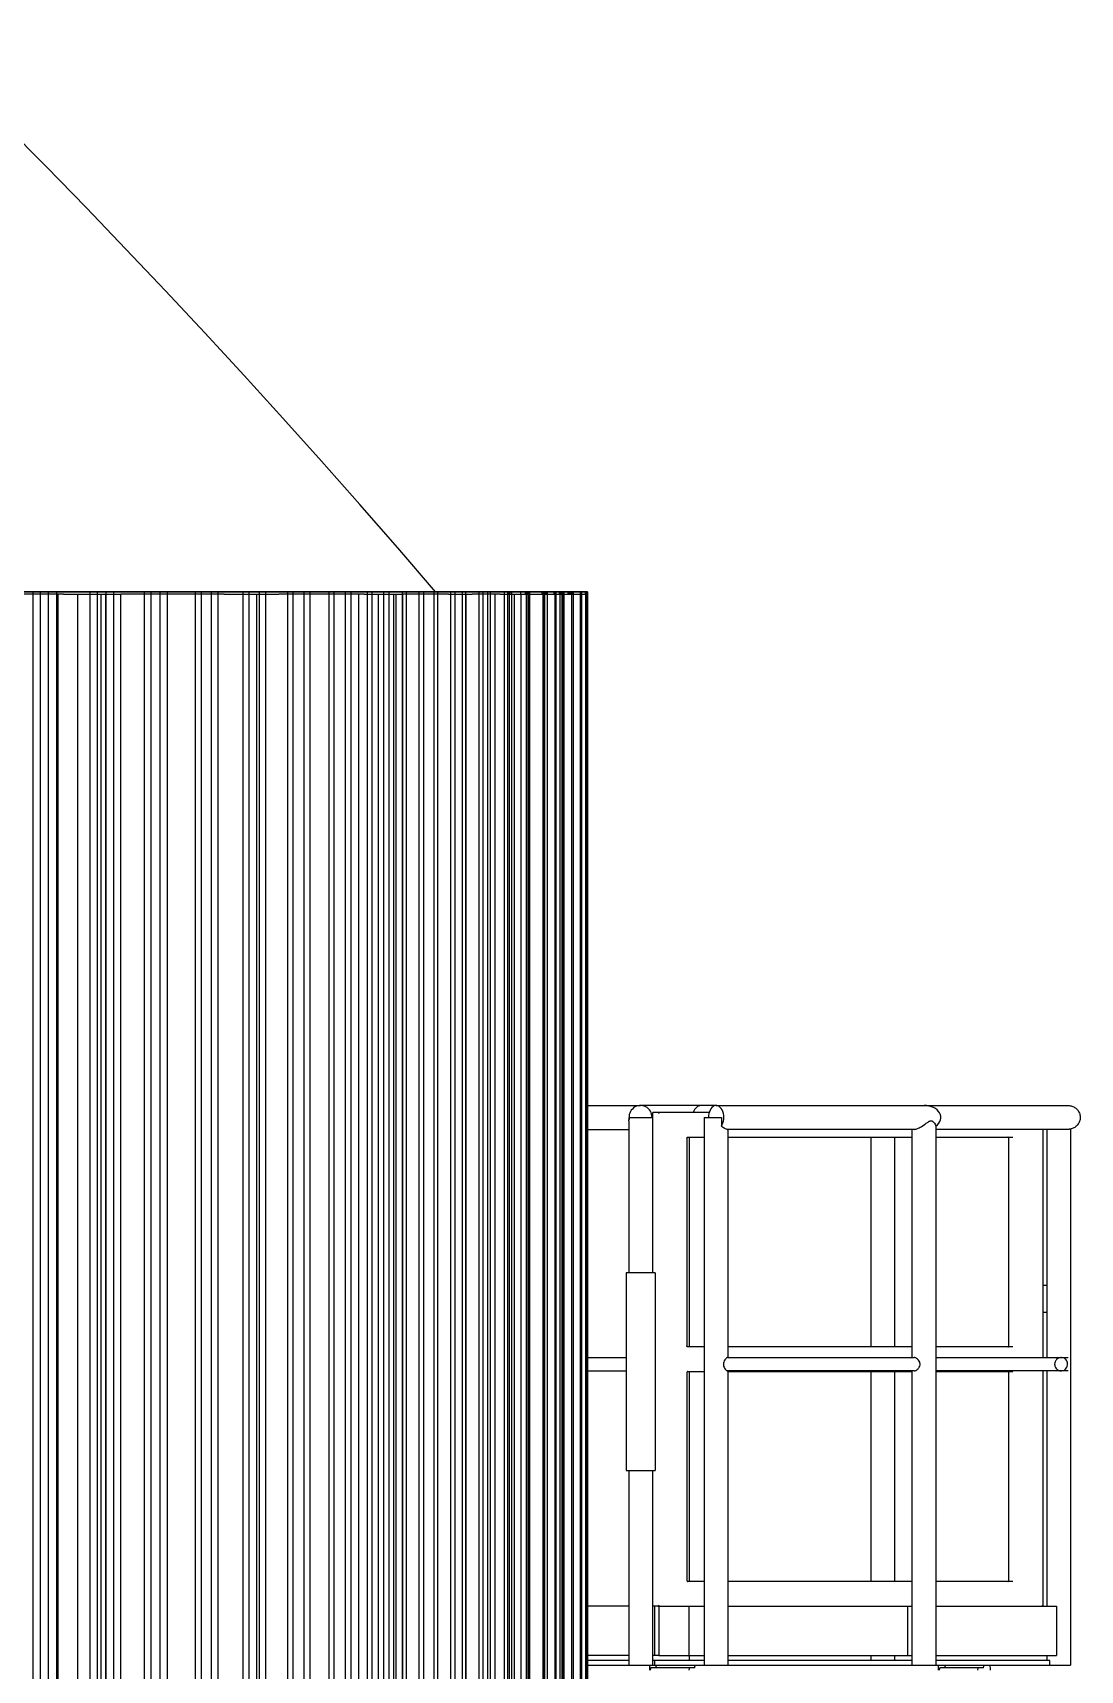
# Model space of a CAD drawing. Header units: millimetres. Extents: x -4172 to 126100, y -2 to 142133.
# Drawn here: x 112592 to 114714, y 46698 to 50015 of the extents above; entities that cross this region are included whole.
import ezdxf

# ---------------------------------------------------------------- set-up
doc = ezdxf.new("R2010")
doc.units = ezdxf.units.MM
doc.header["$LTSCALE"] = 100
doc.layers.add('Visible', color=7, linetype='Continuous', lineweight=25)

msp = doc.modelspace()

# ---------------------------------------------------------------- linework, layer by layer
at = {"layer": 'Visible'}
for p, q in [((113555.63, 48882.58), (111156.08, 48882.58)), ((111156.08, 48882.58), (113580.63, 48882.58)), ((113680.63, 48882.58), (111156.08, 48882.58)), ((112654.37, 48877.58), (112369.88, 48877.58)), ((112518.74, 48882.58), (112624.53, 48882.58)), ((112624.53, 48882.58), (112592.37, 48882.58)), ((112592.37, 48882.58), (112592.37, 43017.58)), ((112608.18, 43017.58), (112608.18, 48882.58)), ((112608.18, 48882.58), (112640.33, 48882.58)), ((112708.25, 48882.58), (112608.18, 48882.58)), ((112624.53, 43017.58), (112624.53, 48882.58)), ((112640.33, 48882.58), (112640.33, 43017.58)), ((112640.33, 48882.58), (112740.7, 48882.58)), ((112643.55, 43017.58), (112643.55, 48877.58)), ((112654.37, 48877.58), (112683.5, 48877.58)), ((112683.5, 48877.58), (112730.8, 48877.58)), ((112683.5, 43017.58), (112683.5, 48877.58)), ((112708.25, 48882.58), (112708.25, 43017.58)), ((112740.7, 48882.58), (112708.25, 48882.58)), ((112723.21, 48882.58), (112755.67, 48882.58)), ((112723.21, 43017.58), (112723.21, 48882.58)), ((112817.83, 48882.58), (112723.21, 48882.58)), ((112730.8, 48877.58), (112740.02, 48877.58)), ((112730.8, 43017.58), (112730.8, 48877.58)), ((112740.02, 48877.58), (112770.72, 48877.58)), ((112740.02, 43017.58), (112740.02, 48877.58)), ((112740.7, 43017.58), (112740.7, 48882.58)), ((112755.67, 48882.58), (112755.67, 43017.58)), ((112755.67, 48882.58), (112850.57, 48882.58)), ((112770.72, 43017.58), (112770.72, 48877.58)), ((112979.8, 48877.58), (112770.72, 48877.58)), ((112850.57, 48882.58), (112817.83, 48882.58)), ((112817.83, 48882.58), (112817.83, 43017.58)), ((112831.96, 43017.58), (112831.96, 48882.58)), ((112831.96, 48882.58), (112864.7, 48882.58)), ((112921.07, 48882.58), (112831.96, 48882.58)), ((112850.57, 43017.58), (112850.57, 48882.58)), ((112864.7, 48882.58), (112864.7, 43017.58)), ((112864.7, 48882.58), (112954.09, 48882.58)), ((112921.07, 48882.58), (112921.07, 43017.58)), ((112954.09, 48882.58), (112921.07, 48882.58)), ((112934.35, 48882.58), (112967.37, 48882.58)), ((112934.35, 43017.58), (112934.35, 48882.58)), ((113017.92, 48882.58), (112934.35, 48882.58)), ((112954.09, 43017.58), (112954.09, 48882.58)), ((112967.37, 48882.58), (112967.37, 43017.58)), ((112967.37, 48882.58), (113051.19, 48882.58)), ((112979.8, 48877.58), (113046.08, 48877.58)), ((113051.19, 48882.58), (113017.92, 48882.58)), ((113017.92, 48882.58), (113017.92, 43017.58)), ((113030.34, 43017.58), (113030.34, 48882.58)), ((113030.34, 48882.58), (113063.61, 48882.58)), ((113108.32, 48882.58), (113030.34, 48882.58)), ((113046.08, 48877.58), (113090.46, 48877.58)), ((113046.08, 43017.58), (113046.08, 48877.58)), ((113051.19, 43017.58), (113051.19, 48882.58)), ((113063.61, 48882.58), (113063.61, 43017.58)), ((113063.61, 48882.58), (113141.83, 48882.58)), ((113263.35, 48877.58), (113090.46, 48877.58)), ((113108.32, 48882.58), (113108.32, 43017.58)), ((113141.83, 48882.58), (113108.32, 48882.58)), ((113119.88, 48882.58), (113153.39, 48882.58)), ((113119.88, 43017.58), (113119.88, 48882.58)), ((113192.23, 48882.58), (113119.88, 48882.58)), ((113141.83, 43017.58), (113141.83, 48882.58)), ((113153.39, 48882.58), (113153.39, 43017.58)), ((113153.39, 48882.58), (113225.96, 48882.58)), ((113225.96, 48882.58), (113192.23, 48882.58)), ((113192.23, 48882.58), (113192.23, 43017.58)), ((113202.92, 43017.58), (113202.92, 48882.58)), ((113202.92, 48882.58), (113236.65, 48882.58)), ((113269.61, 48882.58), (113202.92, 48882.58)), ((113225.96, 43017.58), (113225.96, 48882.58)), ((113236.65, 48882.58), (113236.65, 43017.58)), ((113236.65, 48882.58), (113303.54, 48882.58)), ((113252.48, 43017.58), (113252.48, 48877.58)), ((113263.35, 48877.58), (113292.63, 48877.58)), ((113269.61, 48882.58), (113269.61, 43017.58)), ((113303.54, 48882.58), (113269.61, 48882.58)), ((113279.42, 48882.58), (113313.35, 48882.58)), ((113279.42, 43017.58), (113279.42, 48882.58)), ((113340.41, 48882.58), (113279.42, 48882.58)), ((113292.63, 48877.58), (113323.32, 48877.58)), ((113292.63, 43017.58), (113292.63, 48877.58)), ((113303.54, 43017.58), (113303.54, 48882.58)), ((113313.35, 48882.58), (113313.35, 43017.58)), ((113313.35, 48882.58), (113374.53, 48882.58)), ((113323.32, 48877.58), (113328.52, 48877.58)), ((113323.32, 43017.58), (113323.32, 48877.58)), ((113328.52, 48877.58), (113341.81, 48877.58)), ((113328.52, 43017.58), (113328.52, 48877.58)), ((113374.53, 48882.58), (113340.41, 48882.58)), ((113340.41, 48882.58), (113340.41, 43017.58)), ((113341.81, 43017.58), (113341.81, 48877.58)), ((113434.42, 48877.58), (113341.81, 48877.58)), ((113349.35, 43017.58), (113349.35, 48882.58)), ((113349.35, 48882.58), (113383.46, 48882.58)), ((113404.61, 48882.58), (113349.35, 48882.58)), ((113374.53, 43017.58), (113374.53, 48882.58)), ((113383.46, 48882.58), (113383.46, 43017.58)), ((113383.46, 48882.58), (113438.89, 48882.58)), ((113404.61, 48882.58), (113404.61, 43017.58)), ((113438.89, 48882.58), (113404.61, 48882.58)), ((113412.66, 48882.58), (113446.94, 48882.58)), ((113412.66, 43017.58), (113412.66, 48882.58)), ((113462.16, 48882.58), (113412.66, 48882.58)), ((113434.42, 48877.58), (113469.7, 48877.58)), ((113438.89, 43017.58), (113438.89, 48882.58)), ((113446.94, 48882.58), (113446.94, 43017.58)), ((113446.94, 48882.58), (113496.59, 48882.58)), ((113496.59, 48882.58), (113462.16, 48882.58)), ((113462.16, 48882.58), (113462.16, 43017.58)), ((113469.32, 43017.58), (113469.32, 48882.58)), ((113469.32, 48882.58), (113503.76, 48882.58)), ((113513.04, 48882.58), (113469.32, 48882.58)), ((113469.7, 48877.58), (113482.34, 48877.58)), ((113469.7, 43017.58), (113469.7, 48877.58)), ((113539.14, 48877.58), (113482.34, 48877.58)), ((113496.59, 43017.58), (113496.59, 48882.58)), ((113503.76, 48882.58), (113503.76, 43017.58)), ((113503.76, 48882.58), (113547.6, 48882.58)), ((113513.04, 48882.58), (113513.04, 43017.58)), ((113547.6, 48882.58), (113513.04, 48882.58)), ((113519.31, 48882.58), (113553.88, 48882.58)), ((113519.31, 43017.58), (113519.31, 48882.58)), ((113557.22, 48882.58), (113519.31, 48882.58)), ((113528.51, 43017.58), (113528.51, 48877.58)), ((113539.14, 48877.58), (113567.81, 48877.58)), ((113547.6, 43017.58), (113547.6, 48882.58)), ((113553.88, 48882.58), (113553.88, 43017.58)), ((113553.88, 48882.58), (113591.9, 48882.58)), ((113555.63, 48877.58), (113555.63, 48882.58)), ((113555.63, 48882.58), (113589.44, 48882.58)), ((113555.63, 48882.58), (113589.44, 48882.58)), ((113591.9, 48882.58), (113557.22, 48882.58)), ((113557.22, 48882.58), (113557.22, 43017.58)), ((113594.88, 48882.58), (113560.2, 48882.58)), ((113560.2, 48882.58), (113560.2, 48877.58)), ((113592.63, 48882.58), (113560.2, 48882.58)), ((113562.6, 43017.58), (113562.6, 48882.58)), ((113562.6, 48882.58), (113597.28, 48882.58)), ((113594.68, 48882.58), (113562.6, 48882.58)), ((113567.81, 48877.58), (113581.1, 48877.58)), ((113567.81, 43017.58), (113567.81, 48877.58)), ((113580.63, 48877.58), (113580.63, 48882.58)), ((113581.1, 43017.58), (113581.1, 48877.58)), ((113581.1, 48877.58), (113712.44, 48877.58)), ((113589.44, 48882.58), (113589.44, 48877.58)), ((113591.9, 43017.58), (113591.9, 48882.58)), ((113592.63, 48882.58), (113627.4, 48882.58)), ((113592.63, 48877.58), (113592.63, 48882.58)), ((113594.68, 48882.58), (113594.68, 43017.58)), ((113629.46, 48882.58), (113594.68, 48882.58)), ((113594.88, 48877.58), (113594.88, 48882.58)), ((113594.88, 48882.58), (113627.4, 48882.58)), ((113597.17, 48882.58), (113597.17, 48877.58)), ((113631.94, 48882.58), (113597.17, 48882.58)), ((113623.75, 48882.58), (113597.17, 48882.58)), ((113597.28, 48882.58), (113597.28, 43017.58)), ((113597.28, 48882.58), (113629.46, 48882.58)), ((113599.16, 48882.58), (113633.94, 48882.58)), ((113599.16, 43017.58), (113599.16, 48882.58)), ((113625.4, 48882.58), (113599.16, 48882.58)), ((113623.75, 48877.58), (113623.75, 48882.58)), ((113623.75, 48882.58), (113658.61, 48882.58)), ((113660.26, 48882.58), (113625.4, 48882.58)), ((113625.4, 48882.58), (113625.4, 43017.58)), ((113662.25, 48882.58), (113627.39, 48882.58)), ((113627.39, 48882.58), (113627.39, 48877.58)), ((113648.12, 48882.58), (113627.39, 48882.58)), ((113627.4, 48882.58), (113627.4, 48877.58)), ((113628.98, 43017.58), (113628.98, 48882.58)), ((113628.98, 48882.58), (113663.84, 48882.58)), ((113649.37, 48882.58), (113628.98, 48882.58)), ((113629.46, 43017.58), (113629.46, 48882.58)), ((113631.94, 48877.58), (113631.94, 48882.58)), ((113631.94, 48882.58), (113658.61, 48882.58)), ((113633.94, 48882.58), (113633.94, 43017.58)), ((113633.94, 48882.58), (113660.26, 48882.58)), ((113648.12, 48882.58), (113683.04, 48882.58)), ((113648.12, 48877.58), (113648.12, 48882.58)), ((113649.37, 48882.58), (113649.37, 43017.58)), ((113684.29, 48882.58), (113649.37, 48882.58)), ((113650.86, 48882.58), (113650.86, 48877.58)), ((113685.78, 48882.58), (113650.86, 48882.58)), ((113665.73, 48882.58), (113650.86, 48882.58)), ((113652.05, 48882.58), (113686.97, 48882.58)), ((113652.05, 43017.58), (113652.05, 48882.58)), ((113666.57, 48882.58), (113652.05, 48882.58)), ((113658.61, 48882.58), (113658.61, 48877.58)), ((113660.26, 43017.58), (113660.26, 48882.58)), ((113662.25, 48877.58), (113662.25, 48882.58)), ((113662.25, 48882.58), (113683.04, 48882.58)), ((113663.84, 48882.58), (113663.84, 43017.58)), ((113663.84, 48882.58), (113684.29, 48882.58)), ((113665.73, 48877.58), (113665.73, 48882.58)), ((113665.73, 48882.58), (113700.69, 48882.58)), ((113701.53, 48882.58), (113666.57, 48882.58)), ((113666.57, 48882.58), (113666.57, 43017.58)), ((113702.53, 48882.58), (113667.56, 48882.58)), ((113667.56, 48882.58), (113667.56, 48877.58)), ((113676.56, 48882.58), (113667.56, 48882.58)), ((113668.35, 43017.58), (113668.35, 48882.58)), ((113668.35, 48882.58), (113703.31, 48882.58)), ((113676.99, 48882.58), (113668.35, 48882.58)), ((113676.56, 48882.58), (113711.55, 48882.58)), ((113676.56, 48877.58), (113676.56, 48882.58)), ((113676.99, 48882.58), (113676.99, 48877.58)), ((113711.98, 48882.58), (113676.99, 48882.58)), ((113677.49, 48882.58), (113677.49, 48877.58)), ((113712.48, 48882.58), (113677.49, 48882.58)), ((113680.6, 48882.58), (113677.49, 48882.58)), ((113677.87, 48882.58), (113712.86, 48882.58)), ((113677.87, 48877.58), (113677.87, 48882.58)), ((113680.63, 48882.58), (113677.87, 48882.58)), ((113680.6, 48877.58), (113680.6, 48882.58)), ((113680.6, 48882.58), (113715.6, 48882.58)), ((113680.63, 48877.58), (113680.63, 48882.58)), ((113715.63, 48882.58), (113680.63, 48882.58)), ((113680.63, 48882.58), (113680.63, 48877.58)), ((113683.04, 48882.58), (113683.04, 48877.58)), ((113684.29, 43017.58), (113684.29, 48882.58)), ((113685.78, 48877.58), (113685.78, 48882.58)), ((113685.78, 48882.58), (113700.69, 48882.58)), ((113686.97, 48882.58), (113686.97, 43017.58)), ((113686.97, 48882.58), (113701.53, 48882.58)), ((113700.69, 48882.58), (113700.69, 48877.58)), ((113701.53, 43017.58), (113701.53, 48882.58)), ((113702.53, 48877.58), (113702.53, 48882.58)), ((113702.53, 48882.58), (113711.55, 48882.58)), ((113703.31, 48882.58), (113703.31, 43017.58)), ((113703.31, 48882.58), (113711.98, 48882.58)), ((113711.55, 48882.58), (113711.55, 48877.58)), ((113711.98, 48877.58), (113711.98, 48882.58)), ((113712.44, 43017.58), (113712.44, 48877.58)), ((113712.48, 43017.58), (113712.48, 48882.58)), ((113712.48, 48882.58), (113715.6, 48882.58)), ((113712.86, 48882.58), (113712.86, 43017.58)), ((113712.86, 48882.58), (113715.63, 48882.58)), ((113715.6, 48882.58), (113715.6, 43017.58)), ((113715.63, 43017.58), (113715.63, 48882.58)), ((113712.44, 47841.73), (113823.11, 47841.73)), ((113946.37, 47841.73), (113823.11, 47841.73)), ((113976.32, 47841.73), (113946.37, 47841.73)), ((113976.32, 47841.73), (114397.45, 47841.73)), ((114397.45, 47841.73), (114688.98, 47841.73)), ((113799.34, 47810.74), (113799.34, 47502.58)), ((113800.14, 47813.23), (113800.14, 47817.58)), ((113800.14, 47817.58), (113847.64, 47817.58)), ((113847.64, 47817.58), (113847.64, 47502.58)), ((113847.97, 47502.58), (113847.97, 47827.53)), ((113858.46, 47827.58), (113848.03, 47827.58)), ((113962.24, 47827.58), (113858.46, 47827.58)), ((113951.92, 47817.58), (113987.01, 47817.58)), ((113951.92, 47817.58), (113951.92, 46707.58)), ((113987.01, 47817.58), (113987.01, 47800.13)), ((113712.44, 47793.43), (113799.34, 47793.43)), ((113847.97, 47793.43), (113847.64, 47793.43)), ((113916.95, 47775.58), (113916.95, 47354.58)), ((113918.85, 47777.58), (113951.92, 47777.58)), ((113921.93, 47777.58), (113921.93, 47352.58)), ((114377.54, 47793.43), (113999.11, 47793.43)), ((114000.22, 47793.43), (114000.22, 47331.03)), ((114000.22, 47777.58), (114372.74, 47777.58)), ((114289.26, 47777.58), (114289.26, 47352.58)), ((114337.56, 47777.58), (114337.56, 47352.58)), ((114372.74, 47793.43), (114372.74, 47331.03)), ((114421.04, 47798.16), (114421.04, 46707.58)), ((114688.98, 47793.43), (114421.04, 47793.43)), ((114421.04, 47777.58), (114577.22, 47777.58)), ((114568.69, 47354.58), (114568.69, 47775.58)), ((114637.66, 47793.43), (114637.66, 47331.03)), ((114645.83, 47793.43), (114645.83, 47331.03)), ((114694.13, 47793.98), (114694.13, 46707.58)), ((113852.99, 47502.58), (113793.99, 47502.58)), ((113793.99, 47502.58), (113793.99, 47102.58)), ((113852.99, 47502.58), (113852.99, 47102.58)), ((114637.66, 47477.58), (114645.83, 47477.58)), ((114645.83, 47422.58), (114637.66, 47422.58)), ((113951.92, 47352.58), (113918.85, 47352.58)), ((114372.74, 47352.58), (114000.22, 47352.58)), ((114577.22, 47352.58), (114421.04, 47352.58)), ((113712.44, 47331.03), (113793.99, 47331.03)), ((113999.11, 47331.03), (114377.54, 47331.03)), ((114421.04, 47331.03), (114688.98, 47331.03)), ((113712.44, 47304.13), (113793.99, 47304.13)), ((113916.95, 47300.58), (113916.95, 46879.58)), ((113918.85, 47302.58), (113951.92, 47302.58)), ((113921.93, 47302.58), (113921.93, 46877.58)), ((114377.54, 47304.13), (113999.11, 47304.13)), ((114000.22, 47304.13), (114000.22, 46707.58)), ((114000.22, 47302.58), (114372.74, 47302.58)), ((114289.26, 47302.58), (114289.26, 46877.58)), ((114337.56, 47302.58), (114337.56, 46877.58)), ((114372.74, 47304.13), (114372.74, 46707.58)), ((114688.98, 47304.13), (114421.04, 47304.13)), ((114421.04, 47302.58), (114577.22, 47302.58)), ((114568.69, 46879.58), (114568.69, 47300.58)), ((114637.66, 47304.13), (114637.66, 46827.63)), ((114645.83, 47304.13), (114645.83, 46827.58)), ((113793.99, 47102.58), (113852.99, 47102.58)), ((113799.34, 47102.58), (113799.34, 46707.58)), ((113847.64, 47102.58), (113847.64, 46707.58)), ((113847.97, 46827.63), (113847.97, 47102.58)), ((113951.92, 46877.58), (113918.85, 46877.58)), ((114372.74, 46877.58), (114000.22, 46877.58)), ((114577.22, 46877.58), (114421.04, 46877.58)), ((113799.34, 46827.58), (113712.44, 46827.58)), ((113852.41, 46827.58), (113847.64, 46827.58)), ((113857.73, 46827.58), (113852.41, 46827.58)), ((113852.41, 46727.58), (113852.41, 46827.58)), ((113858.46, 46827.58), (113857.73, 46827.58)), ((113858.46, 46827.58), (113951.92, 46827.58)), ((113860.21, 46827.58), (113860.21, 46727.58)), ((113921.9, 46727.58), (113921.9, 46827.58)), ((114000.22, 46827.58), (114363.62, 46827.58)), ((114363.62, 46827.58), (114372.74, 46827.58)), ((114363.62, 46827.58), (114363.62, 46727.58)), ((114421.04, 46827.58), (114665.23, 46827.58)), ((114665.23, 46827.58), (114665.23, 46727.58)), ((113799.34, 46727.58), (113712.44, 46727.58)), ((113799.34, 46717.58), (113712.44, 46717.58)), ((113852.41, 46727.58), (113847.64, 46727.58)), ((113852.41, 46717.58), (113847.64, 46717.58)), ((113860.21, 46727.58), (113852.41, 46727.58)), ((113852.41, 46707.58), (113852.41, 46717.58)), ((113951.92, 46717.58), (113852.41, 46717.58)), ((113860.21, 46727.58), (113921.9, 46727.58)), ((113921.9, 46727.58), (113951.92, 46727.58)), ((113921.93, 46727.58), (113921.93, 46717.58)), ((114000.22, 46727.58), (114363.62, 46727.58)), ((114372.74, 46717.58), (114000.22, 46717.58)), ((114289.26, 46727.58), (114289.26, 46717.58)), ((114337.56, 46727.58), (114337.56, 46717.58)), ((114363.62, 46727.58), (114372.74, 46727.58)), ((114421.04, 46727.58), (114665.23, 46727.58)), ((114651.81, 46717.58), (114421.04, 46717.58)), ((114645.83, 46727.58), (114645.83, 46717.58)), ((114651.81, 46707.58), (114651.81, 46717.58)), ((113712.44, 46707.58), (113733.69, 46707.58)), ((113733.69, 46707.58), (113799.34, 46707.58)), ((113799.34, 46707.58), (113847.64, 46707.58)), ((113841.74, 46697.58), (113841.74, 46707.58)), ((113854.43, 46702.58), (113844.19, 46702.58)), ((113847.64, 46707.58), (113852.41, 46707.58)), ((113852.41, 46707.58), (113951.92, 46707.58)), ((113932.42, 46702.58), (113854.43, 46702.58)), ((113855.1, 46707.58), (113855.1, 46705.58)), ((113933.09, 46707.58), (113933.09, 46705.58)), ((113951.92, 46707.58), (114000.22, 46707.58)), ((114000.22, 46707.58), (114372.74, 46707.58)), ((114372.74, 46707.58), (114421.04, 46707.58)), ((114421.04, 46707.58), (114651.81, 46707.58)), ((114426.67, 46697.58), (114426.67, 46707.58)), ((114439.36, 46702.58), (114429.12, 46702.58)), ((114517.35, 46702.58), (114439.36, 46702.58)), ((114440.03, 46707.58), (114440.03, 46705.58)), ((114518.02, 46707.58), (114518.02, 46705.58)), ((114531.95, 46697.58), (114531.95, 46699.58)), ((114651.81, 46707.58), (114694.13, 46707.58))]:
    msp.add_line(p, q, dxfattribs=at)
msp.add_arc((100400.63, 37769.16), 17108.42, 40.510533, 139.489467, dxfattribs=at)
for centre, major_axis, ratio, start_param, end_param in [((113823.11, 47817.58), (0, 24.15), 0.9670953, 4.712389, 8.0348447), ((113946.37, 47817.58), (0, -24.15), 0.7517394, 3.1415927, 4.2854586), ((113976.32, 47817.58), (0, -24.15), 0.6405044, 0.7631095, 4.712389), ((114397.45, 47817.58), (33.83, 0), 0.7139083, 5.4754984, 7.8539816), ((113849.97, 47825.58), (-1.99, 1.99), 0.1149151, 6.1687721, 6.3975985), ((113860.41, 47825.58), (-1.99, 1.99), 0.1149151, 4.5979758, 6.1687721), ((113849.97, 46829.58), (-1.99, -1.99), 0.1149151, 6.1687721, 6.3975985), ((113860.41, 46829.58), (1.99, 1.99), 0.1149151, 3.2560059, 4.8268022), ((114635.66, 46829.58), (-1.99, 1.99), 0.1149151, 3.0271794, 4.5979758), ((113844.19, 46696.58), (0, 6), 0.2227387, 0, 1.4033482), ((113854.43, 46705.58), (0, -3), 0.2227387, 0, 1.5707963), ((113922.18, 46696.58), (0, 6), 0.2227387, 0, 1.4033482), ((113932.42, 46705.58), (0, -3), 0.2227387, 0, 1.5707963), ((114429.12, 46696.58), (0, 6), 0.2227387, 0, 1.4033482), ((114439.36, 46705.58), (0, -3), 0.2227387, 0, 1.5707963), ((114507.11, 46696.58), (0, 6), 0.2227387, 0, 1.4033482), ((114517.35, 46705.58), (0, -3), 0.2227387, 0, 1.5707963), ((114530.17, 46699.58), (0, 8), 0.2227387, 4.712389, 6.2831853)]:
    msp.add_ellipse(centre, major_axis=major_axis, ratio=ratio, start_param=start_param, end_param=end_param, dxfattribs=at)
for points, knots in [([(114688.98, 47841.73), (114690.3, 47841.73), (114691.65, 47841.62), (114694.24, 47841.19), (114695.51, 47840.87), (114699.23, 47839.63), (114701.6, 47838.39), (114705.75, 47835.3), (114707.58, 47833.44), (114710.51, 47829.33), (114711.66, 47827.05), (114713.16, 47822.29), (114713.54, 47819.75), (114713.47, 47814.69), (114713, 47812.11), (114711.26, 47807.22), (114709.95, 47804.87), (114706.68, 47800.74), (114704.68, 47798.92), (114700.26, 47796.03), (114697.78, 47794.92), (114693.98, 47793.91), (114692.69, 47793.68), (114690.6, 47793.47), (114689.79, 47793.43), (114688.98, 47793.43)], [0, 0, 0, 0, 0.3999741, 0.3999741, 0.7896789, 0.7896789, 1.5749629, 1.5749629, 2.3397518, 2.3397518, 3.0885479, 3.0885479, 3.8381644, 3.8381644, 4.6055908, 4.6055908, 5.3935206, 5.3935206, 6.1856231, 6.1856231, 6.9780387, 6.9780387, 7.3668778, 7.3668778, 7.6102034, 7.6102034, 7.6102034, 7.6102034]), ([(113799.34, 47810.74), (113799.34, 47811.36), (113799.38, 47811.93), (113799.51, 47812.64), (113799.57, 47812.86), (113799.72, 47813.19), (113799.82, 47813.31), (113800.01, 47813.31), (113800.07, 47813.28), (113800.14, 47813.23)], [18.35728751, 18.35728751, 18.35728751, 18.35728751, 18.71546548, 18.71546548, 18.89491245, 18.89491245, 19.07435942, 19.07435942, 19.15635132, 19.15635132, 19.15635132, 19.15635132]), ([(114377.54, 47793.43), (114378.22, 47793.43), (114378.97, 47793.51), (114381.5, 47794.01), (114383.43, 47794.68), (114388.04, 47796.76), (114390.73, 47798.28), (114397.49, 47802.54), (114401.19, 47805.32), (114405.88, 47808.59), (114407.54, 47809.68), (114409.52, 47810.49), (114410, 47810.65), (114410.76, 47810.8), (114411.04, 47810.83), (114411.59, 47810.86), (114411.85, 47810.85), (114412.51, 47810.77), (114412.88, 47810.67), (114413.74, 47810.35), (114414.2, 47810.1), (114415.55, 47809.18), (114416.43, 47808.3), (114418.85, 47805.31), (114420.29, 47802.64), (114420.83, 47800.13)], [2.0717745, 2.0717745, 2.0717745, 2.0717745, 2.4196457, 2.4196457, 3.1650376, 3.1650376, 4.1122495, 4.1122495, 5.5798599, 5.5798599, 6.4372842, 6.4372842, 6.7048793, 6.7048793, 6.8660985, 6.8660985, 7.0209789, 7.0209789, 7.2563116, 7.2563116, 7.57582, 7.57582, 8.2698187, 8.2698187, 9.6789905, 9.6789905, 9.6789905, 9.6789905]), ([(113916.95, 47775.58), (113916.95, 47775.78), (113916.98, 47775.99), (113917.1, 47776.38), (113917.18, 47776.56), (113917.41, 47776.9), (113917.55, 47777.05), (113917.86, 47777.3), (113918.04, 47777.4), (113918.4, 47777.53), (113918.6, 47777.57), (113918.81, 47777.58), (113918.83, 47777.58), (113918.85, 47777.58)], [4.712389, 4.712389, 4.712389, 4.712389, 5.0115671, 5.0115671, 5.3136, 5.3136, 5.6242504, 5.6242504, 5.9384096, 5.9384096, 6.2525689, 6.2525689, 6.2831853, 6.2831853, 6.2831853, 6.2831853]), ([(113987.01, 47800.13), (113989.75, 47798.19), (113992.18, 47796.57), (113995.79, 47794.5), (113997.15, 47793.84), (113998.53, 47793.48), (113998.84, 47793.43), (113999.11, 47793.43)], [0, 0, 0, 0, 1.0894955, 1.0894955, 1.9489714, 1.9489714, 2.2450513, 2.2450513, 2.2450513, 2.2450513]), ([(114568.69, 47775.58), (114568.69, 47775.78), (114568.66, 47775.99), (114568.54, 47776.38), (114568.45, 47776.56), (114568.22, 47776.9), (114568.09, 47777.05), (114567.77, 47777.3), (114567.6, 47777.4), (114567.23, 47777.53), (114567.04, 47777.57), (114566.83, 47777.58), (114566.81, 47777.58), (114566.79, 47777.58)], [4.712389, 4.712389, 4.712389, 4.712389, 5.0115671, 5.0115671, 5.3136, 5.3136, 5.6242504, 5.6242504, 5.9384096, 5.9384096, 6.2525689, 6.2525689, 6.2831853, 6.2831853, 6.2831853, 6.2831853]), ([(113918.85, 47352.58), (113918.65, 47352.58), (113918.46, 47352.61), (113918.09, 47352.73), (113917.91, 47352.83), (113917.59, 47353.07), (113917.45, 47353.21), (113917.21, 47353.55), (113917.11, 47353.74), (113916.99, 47354.14), (113916.95, 47354.34), (113916.95, 47354.56), (113916.95, 47354.57), (113916.95, 47354.58)], [3.1415927, 3.1415927, 3.1415927, 3.1415927, 3.4557519, 3.4557519, 3.7699112, 3.7699112, 4.0840704, 4.0840704, 4.3957602, 4.3957602, 4.6981359, 4.6981359, 4.712389, 4.712389, 4.712389, 4.712389]), ([(114566.79, 47352.58), (114566.98, 47352.58), (114567.18, 47352.61), (114567.55, 47352.73), (114567.72, 47352.83), (114568.04, 47353.07), (114568.19, 47353.21), (114568.43, 47353.55), (114568.52, 47353.74), (114568.65, 47354.14), (114568.68, 47354.34), (114568.69, 47354.56), (114568.69, 47354.57), (114568.69, 47354.58)], [3.1415927, 3.1415927, 3.1415927, 3.1415927, 3.4557519, 3.4557519, 3.7699112, 3.7699112, 4.0840704, 4.0840704, 4.3957602, 4.3957602, 4.6981359, 4.6981359, 4.712389, 4.712389, 4.712389, 4.712389]), ([(113999.11, 47331.03), (113998.93, 47331.03), (113998.73, 47330.99), (113997.92, 47330.7), (113997.21, 47330.22), (113995.54, 47328.71), (113994.58, 47327.61), (113992.82, 47325), (113992.01, 47323.47), (113991.05, 47320.42), (113990.81, 47318.99), (113990.82, 47316.14), (113991.04, 47314.8), (113991.89, 47312.03), (113992.56, 47310.67), (113994.19, 47308.03), (113995.21, 47306.8), (113996.75, 47305.33), (113997.31, 47304.88), (113998.32, 47304.28), (113998.75, 47304.13), (113999.11, 47304.13)], [4.2860157, 4.2860157, 4.2860157, 4.2860157, 4.4656246, 4.4656246, 4.9465899, 4.9465899, 5.4998518, 5.4998518, 6.0501834, 6.0501834, 6.4916873, 6.4916873, 6.907628, 6.907628, 7.3879657, 7.3879657, 7.9694034, 7.9694034, 8.3312233, 8.3312233, 8.6848006, 8.6848006, 8.6848006, 8.6848006]), ([(114377.54, 47304.13), (114378.48, 47304.13), (114379.52, 47304.4), (114381.83, 47305.47), (114383.09, 47306.32), (114385.57, 47308.57), (114386.78, 47310.03), (114388.44, 47313.04), (114388.97, 47314.51), (114389.27, 47316.72), (114389.3, 47317.39), (114389.22, 47319.31), (114388.95, 47320.53), (114387.95, 47323.19), (114387.12, 47324.56), (114385, 47327.2), (114383.64, 47328.42), (114381.05, 47330.12), (114379.83, 47330.67), (114378.3, 47330.99), (114377.91, 47331.03), (114377.54, 47331.03)], [8.6823789, 8.6823789, 8.6823789, 8.6823789, 9.1513924, 9.1513924, 9.6746358, 9.6746358, 10.256846, 10.256846, 10.7292208, 10.7292208, 10.9296623, 10.9296623, 11.3086775, 11.3086775, 11.7926713, 11.7926713, 12.3765814, 12.3765814, 12.8942264, 12.8942264, 13.0815234, 13.0815234, 13.0815234, 13.0815234]), ([(114675.36, 47331.03), (114674.99, 47331.03), (114674.61, 47331.01), (114672.73, 47330.85), (114671.24, 47330.46), (114668.31, 47329.14), (114666.92, 47328.2), (114664.41, 47325.77), (114663.35, 47324.24), (114662, 47321.08), (114661.64, 47319.5), (114661.6, 47317.78), (114661.6, 47317.68), (114661.6, 47317.58)], [13.0645736, 13.0645736, 13.0645736, 13.0645736, 13.1799769, 13.1799769, 13.6410861, 13.6410861, 14.1433875, 14.1433875, 14.6987395, 14.6987395, 15.1854411, 15.1854411, 15.2150236, 15.2150236, 15.2150236, 15.2150236]), ([(114661.6, 47317.58), (114661.6, 47316.15), (114661.85, 47314.74), (114662.87, 47311.83), (114663.71, 47310.38), (114665.97, 47307.73), (114667.43, 47306.56), (114670.04, 47305.19), (114671.08, 47304.8), (114673.21, 47304.26), (114674.29, 47304.13), (114675.36, 47304.13)], [6.5330994, 6.5330994, 6.5330994, 6.5330994, 6.9633504, 6.9633504, 7.4655878, 7.4655878, 8.020301, 8.020301, 8.3520985, 8.3520985, 8.6819242, 8.6819242, 8.6819242, 8.6819242]), ([(114682.01, 47306.09), (114682.58, 47306.47), (114683.11, 47306.89), (114684.86, 47308.53), (114685.87, 47309.99), (114687.16, 47313.02), (114687.54, 47314.51), (114687.83, 47317.5), (114687.77, 47318.91), (114687.27, 47321.75), (114686.81, 47323.13), (114685.4, 47325.89), (114684.35, 47327.21), (114682.74, 47328.56), (114682.38, 47328.82), (114682.01, 47329.07)], [9.4367784, 9.4367784, 9.4367784, 9.4367784, 9.663208, 9.663208, 10.2434293, 10.2434293, 10.720972, 10.720972, 11.1503151, 11.1503151, 11.6045599, 11.6045599, 12.1612694, 12.1612694, 12.3088298, 12.3088298, 12.3088298, 12.3088298]), ([(113918.85, 47302.58), (113918.65, 47302.58), (113918.46, 47302.55), (113918.09, 47302.42), (113917.91, 47302.33), (113917.59, 47302.09), (113917.45, 47301.94), (113917.21, 47301.61), (113917.11, 47301.42), (113916.99, 47301.02), (113916.95, 47300.81), (113916.95, 47300.6), (113916.95, 47300.59), (113916.95, 47300.58)], [0, 0, 0, 0, 0.3141593, 0.3141593, 0.6283185, 0.6283185, 0.9424778, 0.9424778, 1.2541675, 1.2541675, 1.5565433, 1.5565433, 1.5707963, 1.5707963, 1.5707963, 1.5707963]), ([(114568.69, 47300.58), (114568.69, 47300.78), (114568.66, 47300.99), (114568.54, 47301.38), (114568.45, 47301.56), (114568.22, 47301.9), (114568.09, 47302.05), (114567.77, 47302.3), (114567.6, 47302.4), (114567.23, 47302.53), (114567.04, 47302.57), (114566.83, 47302.58), (114566.81, 47302.58), (114566.79, 47302.58)], [4.712389, 4.712389, 4.712389, 4.712389, 5.0115671, 5.0115671, 5.3136, 5.3136, 5.6242504, 5.6242504, 5.9384096, 5.9384096, 6.2525689, 6.2525689, 6.2831853, 6.2831853, 6.2831853, 6.2831853]), ([(113916.95, 46879.58), (113916.95, 46879.37), (113916.98, 46879.17), (113917.1, 46878.78), (113917.18, 46878.59), (113917.41, 46878.26), (113917.55, 46878.11), (113917.86, 46877.86), (113918.04, 46877.76), (113918.4, 46877.62), (113918.6, 46877.59), (113918.81, 46877.58), (113918.83, 46877.58), (113918.85, 46877.58)], [1.5707963, 1.5707963, 1.5707963, 1.5707963, 1.8699745, 1.8699745, 2.1720073, 2.1720073, 2.4826577, 2.4826577, 2.796817, 2.796817, 3.1109762, 3.1109762, 3.1415927, 3.1415927, 3.1415927, 3.1415927]), ([(114566.79, 46877.58), (114566.98, 46877.58), (114567.18, 46877.61), (114567.55, 46877.73), (114567.72, 46877.83), (114568.04, 46878.07), (114568.19, 46878.21), (114568.43, 46878.55), (114568.52, 46878.74), (114568.65, 46879.14), (114568.68, 46879.34), (114568.69, 46879.56), (114568.69, 46879.57), (114568.69, 46879.58)], [3.1415927, 3.1415927, 3.1415927, 3.1415927, 3.4557519, 3.4557519, 3.7699112, 3.7699112, 4.0840704, 4.0840704, 4.3957602, 4.3957602, 4.6981359, 4.6981359, 4.712389, 4.712389, 4.712389, 4.712389])]:
    msp.add_open_spline(points, degree=3, knots=knots, dxfattribs=at)
msp.add_open_spline([(114420.83, 47800.13), (114420.97, 47799.42), (114421.05, 47798.76), (114421.05, 47798.16)], degree=3, dxfattribs=at)

doc.saveas('drawing.dxf')
